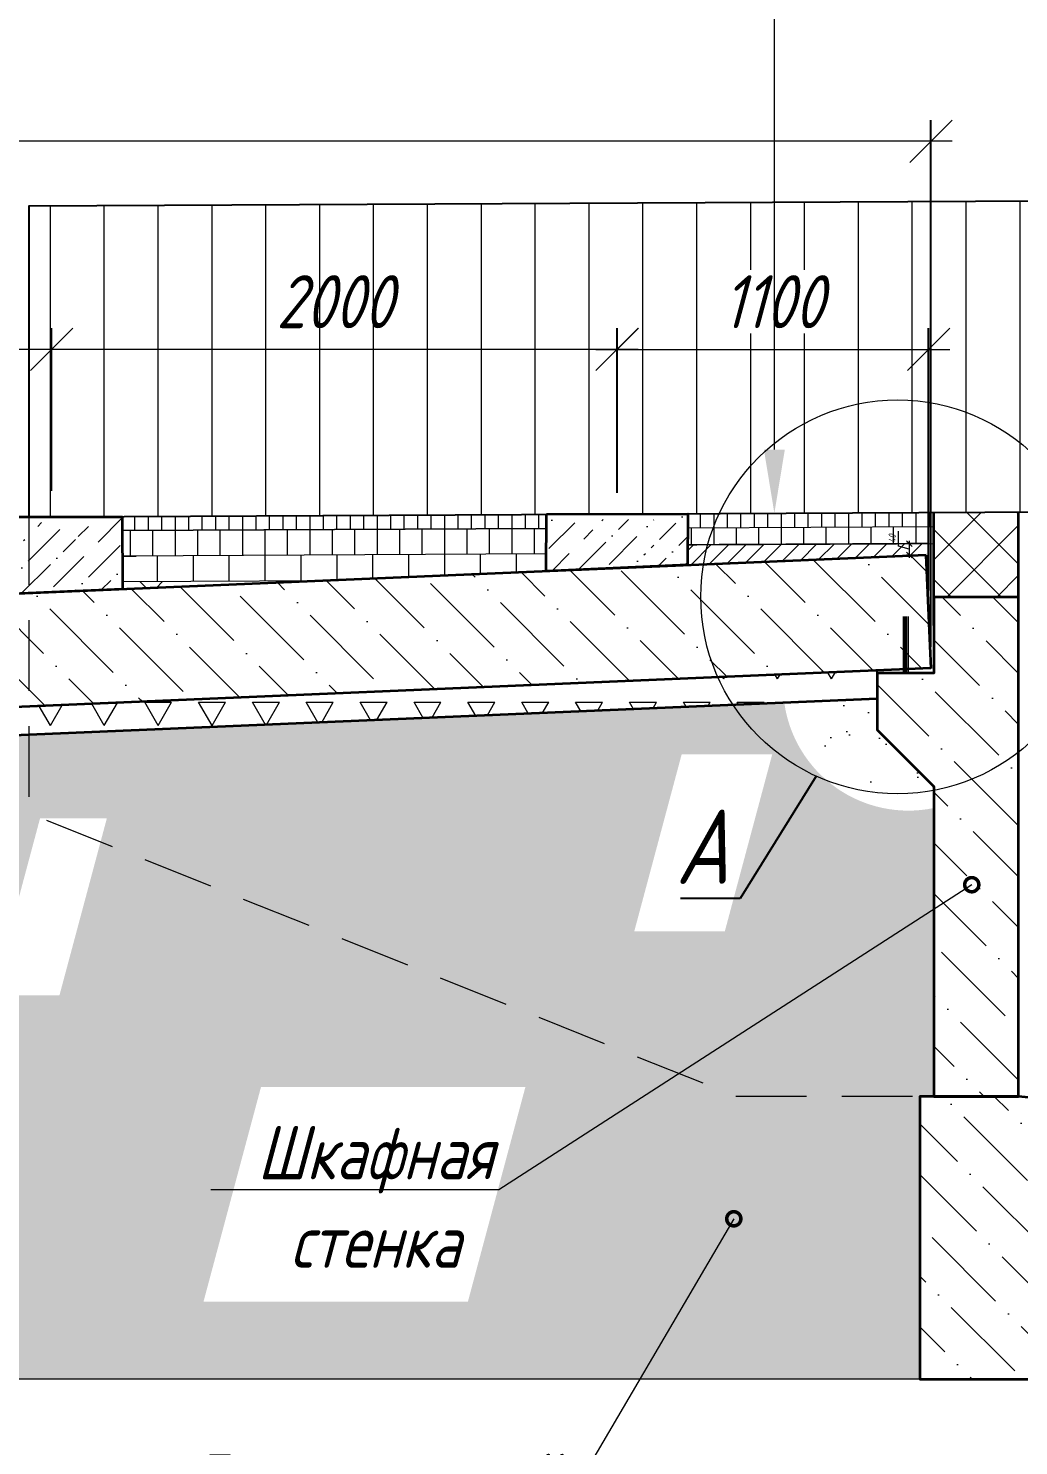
# Model space of a CAD drawing. Header units: millimetres. Extents: x 6546658 to 12951752, y -1354198 to 1102852.
# Drawn here: x 11592357 to 11595860, y 3631 to 8641 of the extents above; entities that cross this region are included whole.
import ezdxf
from ezdxf import colors
from ezdxf.entities.mleader import LeaderData, LeaderLine
from ezdxf.math import Vec2, Vec3

# ---------------------------------------------------------------- set-up
doc = ezdxf.new("R2010")
doc.units = ezdxf.units.MM
for name, pattern in [('DASHED', [0.75, 0.5, -0.25]), ('HIDDEN', [9.524999999999999, 6.35, -3.175]), ('штриховая', [19.049999999999997, 12.7, -6.35])]:
    doc.linetypes.add(name, pattern=pattern)
doc.layers.get('Defpoints').update_dxf_attribs({"color": 254, "lineweight": 0})
for name, color, linetype, lineweight in [('04_Невидимые', 3, 'Continuous', 13), ('1-Бетон', 114, 'Continuous', 35), ('_Штр', 2, 'Continuous', 9), ('ИС_АРМ', 1, 'Continuous', 35), ('ИС_Выноска', 3, 'Continuous', 18), ('ИС_МВН', 3, 'Continuous', 18), ('ИС_Невид', 4, 'штриховая', 18), ('ИС_ОПОР_Штр', 2, 'Continuous', 9), ('ИС_Основная', 7, 'Continuous', 35), ('ИС_Размер', 3, 'Continuous', 18), ('ИС_Тон', 3, 'Continuous', 18), ('ИС_Тонкая', 3, 'Continuous', 18), ('ИС_Штриховка', 2, 'Continuous', 9), ('Штриховка', 2, 'Continuous', 5)]:
    doc.layers.add(name, color=color, linetype=linetype, lineweight=lineweight)
doc.layers.add('Красный профиль', color=1, linetype='Continuous')
doc.styles.add('0', font='isocpeur.ttf', dxfattribs={"width": 0.8, "oblique": 15})
doc.styles.add('ISOCPEUR', font='isocpeur.ttf', dxfattribs={"width": 0.8, "oblique": 15})
doc.dimstyles.new('М10', dxfattribs={"dimscale": 10, "dimtxt": 2.5, "dimasz": 2, "dimexe": 1, "dimexo": 1, "dimgap": 1, "dimtad": 1, "dimdec": 0, "dimtxsty": '0', "dimblk1": 'OBLIQUE', "dimblk2": 'OBLIQUE', "dimsah": 1, "dimcen": 2.5, "dimdle": 1, "dimclrd": 256, "dimclre": 256, "dimclrt": 256, "dimaunit": 1, "dimadec": 0, "dimazin": 0, "dimtfac": 0.75, "dimtdec": 0, "dimtmove": 1, "dimatfit": 2, "dimldrblk": 'OBLIQUE', "dimfxl": 1, "dimtolj": 1, "dimtzin": 0, "dimlwd": -1, "dimlwe": -1, "dimarcsym": 0})
doc.dimstyles.new('М75', dxfattribs={"dimscale": 75, "dimtxt": 2.5, "dimasz": 2, "dimexe": 1, "dimexo": 1, "dimgap": 1, "dimtad": 1, "dimdec": 0, "dimzin": 0, "dimdsep": 46, "dimtxsty": '0', "dimblk": 'OBLIQUE', "dimcen": 0.09, "dimdle": 1, "dimclrd": 256, "dimclre": 256, "dimclrt": 256, "dimadec": 4, "dimazin": 0, "dimtfac": 1, "dimtdec": 0, "dimtofl": 0, "dimtmove": 1, "dimatfit": 2, "dimfxl": 1, "dimtolj": 1, "dimtzin": 0, "dimlwd": -1, "dimarcsym": 0})
pattern_1 = [(135, (7461358.120163176, 231072.5819145026), (-246.9570433294018, 67.35192090801868), [317.5, -63.5, 0, -63.5])]
pattern_2 = [(37.50000000000001, (7429248.580635739, 190621.3236166327), (-8.000156479920228, 244.7066186646712), [0, -193.04, 0, -215.9, 0, -206.375]), (7.499999999999999, (7429248.580635739, 190621.3236166327), (224.7616415690013, 358.4125502841771), [0, -104.14, 0, -173.99, 0, -66.67500000000001]), (327.5, (7429092.37063574, 190621.3236166327), (395.496185120729, 0.718592339272881), [0, -63.5, 0, -228.6, 0, -298.45]), (317.5, (7429092.37063574, 190621.3236166327), (381.7782262361486, 111.4646616286082), [0, -31.75, 0, -149.86, 0, -171.45])]
pattern_3 = [(45, (7461338.120413171, 231072.4819157526), (33.67596045400933, 123.4785216647009), [158.75, -31.75, 0, -31.75])]

# ---------------------------------------------------------------- blocks, each defined once
blk = doc.blocks.new('*U16')
blk.add_lwpolyline([(0, 0), (0, 200)])
at = {"layer": 'Defpoints'}
for points in [[(-9, 0), (-9, 200)], [(-8, 0), (-8, 200)], [(8, 0), (8, 200)], [(9, 0), (9, 200)]]:
    blk.add_lwpolyline(points, dxfattribs=at)
blk = doc.blocks.new('_Oblique')
at = {"color": 0, "linetype": 'ByBlock', "lineweight": -2}
blk.add_line((-0.5, -0.5), (0.5, 0.5), dxfattribs=at)
blk = doc.blocks.new('*D143')
at = {"layer": 'Defpoints', "color": 0, "transparency": 16777216}
for p in [(11587549.75959675, 8241.894306043629), (11587549.75959675, 6439.820457707156), (11595549.72521486, 6379.457909456072)]:
    blk.add_point(p, dxfattribs=at)
at = {"layer": 'ИС_Размер', "lineweight": -2, "transparency": 16777216}
for p, q in [((11587549.75959675, 6514.820457707156), (11587549.75959675, 8316.894306043629)), ((11595549.72521486, 6454.457909456072), (11595549.72521486, 8316.894306043629))]:
    blk.add_line(p, q, dxfattribs=at)
at = {"layer": 'ИС_Размер', "transparency": 16777216}
blk.add_line((11595624.72521486, 8241.894306043629), (11587474.75959675, 8241.894306043629), dxfattribs=at)
at = {"layer": 'ИС_Размер', "transparency": 16777216, "xscale": 150, "yscale": 150, "zscale": 150, "rotation": 180}
blk.add_blockref('_Oblique', (11587549.75959675, 8241.894306043629), dxfattribs=at)
at = {"layer": 'ИС_Размер', "transparency": 16777216, "xscale": 150, "yscale": 150, "zscale": 150}
blk.add_blockref('_Oblique', (11595549.72521486, 8241.894306043629), dxfattribs=at)
at = {"layer": 'ИС_Размер', "transparency": 16777216, "insert": (11591549.74240581, 8410.644306043629), "char_height": 187.5, "attachment_point": 5, "style": '0', "bg_fill": 3, "box_fill_scale": 1.1, "bg_fill_color": 256, "bg_fill_true_color": 13158600, "bg_fill_transparency": 0}
blk.add_mtext('\\A1;8000', dxfattribs=at)
blk = doc.blocks.new('*U28')
at = {"color": 0, "linetype": 'ByBlock', "lineweight": -2}
blk.add_line((290.9452306032783, -6.210335994469924e-15), (147.2226153016246, -3.96291556859244e-15), dxfattribs=at)
blk = doc.blocks.new('_DotSmall')
at = {"color": 0, "linetype": 'ByBlock', "const_width": 0.5}
blk.add_lwpolyline([(-0.0625, 0, 1), (0.0625, 0, 1)], format="xyb", close=True, dxfattribs=at)
blk = doc.blocks.new('_None')
blk = doc.blocks.new('*D144')
at = {"layer": 'Defpoints', "color": 0, "transparency": 16777216}
for p in [(11592439.75893988, 7506.154422850988), (11592439.75893988, 6931.270454422076), (11594439.71132733, 6937.817630087608)]:
    blk.add_point(p, dxfattribs=at)
at = {"layer": 'ИС_Размер', "lineweight": -2, "transparency": 16777216}
for p, q in [((11592439.75893988, 7006.270454422076), (11592439.75893988, 7581.154422850988)), ((11594439.71132733, 7012.817630087608), (11594439.71132733, 7581.154422850988))]:
    blk.add_line(p, q, dxfattribs=at)
at = {"layer": 'ИС_Размер', "transparency": 16777216}
blk.add_line((11594514.71132733, 7506.154422850988), (11592364.75893988, 7506.154422850988), dxfattribs=at)
at = {"layer": 'ИС_Размер', "transparency": 16777216, "xscale": 150, "yscale": 150, "zscale": 150, "rotation": 180}
blk.add_blockref('_Oblique', (11592439.75893988, 7506.154422850988), dxfattribs=at)
at = {"layer": 'ИС_Размер', "transparency": 16777216, "xscale": 150, "yscale": 150, "zscale": 150}
blk.add_blockref('_Oblique', (11594439.71132733, 7506.154422850988), dxfattribs=at)
at = {"layer": 'ИС_Размер', "transparency": 16777216, "insert": (11593439.73513361, 7674.904422850988), "char_height": 187.5, "attachment_point": 5, "style": '0', "bg_fill": 3, "box_fill_scale": 1.1, "bg_fill_color": 256, "bg_fill_true_color": 13158600, "bg_fill_transparency": 0}
blk.add_mtext('\\A1;2000', dxfattribs=at)
blk = doc.blocks.new('*D141')
at = {"layer": 'Defpoints', "color": 0, "transparency": 16777216}
for p in [(11590439.75893988, 7506.154422850988), (11590439.75893988, 6931.270454422076), (11592439.75893988, 6931.270454422076)]:
    blk.add_point(p, dxfattribs=at)
at = {"layer": 'ИС_Размер', "lineweight": -2, "transparency": 16777216}
for p, q in [((11590439.75893988, 7006.270454422076), (11590439.75893988, 7581.154422850988)), ((11592439.75893988, 7006.270454422076), (11592439.75893988, 7581.154422850988))]:
    blk.add_line(p, q, dxfattribs=at)
at = {"layer": 'ИС_Размер', "transparency": 16777216}
blk.add_line((11592514.75893988, 7506.154422850988), (11590364.75893988, 7506.154422850988), dxfattribs=at)
at = {"layer": 'ИС_Размер', "transparency": 16777216, "xscale": 150, "yscale": 150, "zscale": 150, "rotation": 180}
blk.add_blockref('_Oblique', (11590439.75893988, 7506.154422850988), dxfattribs=at)
at = {"layer": 'ИС_Размер', "transparency": 16777216, "xscale": 150, "yscale": 150, "zscale": 150}
blk.add_blockref('_Oblique', (11592439.75893988, 7506.154422850988), dxfattribs=at)
at = {"layer": 'ИС_Размер', "transparency": 16777216, "insert": (11591439.75893988, 7674.904422850988), "char_height": 187.5, "attachment_point": 5, "style": '0', "bg_fill": 3, "box_fill_scale": 1.1, "bg_fill_color": 256, "bg_fill_true_color": 13158600, "bg_fill_transparency": 0}
blk.add_mtext('\\A1;2000', dxfattribs=at)
blk = doc.blocks.new('*D439')
at = {"layer": 'Defpoints', "color": 0, "transparency": 16777216}
for p in [(11595541.25007198, 7506.154422850988), (11594439.75893988, 6924.270454422207), (11595541.25007198, 6578.873036003319)]:
    blk.add_point(p, dxfattribs=at)
at = {"layer": 'ИС_Размер', "lineweight": -2, "transparency": 16777216}
for p, q in [((11594439.75893988, 6999.270454422207), (11594439.75893988, 7581.154422850988)), ((11595541.25007198, 6653.873036003319), (11595541.25007198, 7581.154422850988))]:
    blk.add_line(p, q, dxfattribs=at)
at = {"layer": 'ИС_Размер', "transparency": 16777216}
blk.add_line((11594364.75893988, 7506.154422850988), (11595616.25007198, 7506.154422850988), dxfattribs=at)
at = {"layer": 'ИС_Размер', "transparency": 16777216, "xscale": 150, "yscale": 150, "zscale": 150, "rotation": 180}
blk.add_blockref('_Oblique', (11594439.75893988, 7506.154422850988), dxfattribs=at)
at = {"layer": 'ИС_Размер', "transparency": 16777216, "xscale": 150, "yscale": 150, "zscale": 150}
blk.add_blockref('_Oblique', (11595541.25007198, 7506.154422850988), dxfattribs=at)
at = {"layer": 'ИС_Размер', "transparency": 16777216, "insert": (11594990.50450593, 7674.904422850988), "char_height": 187.5, "attachment_point": 5, "style": '0', "bg_fill": 3, "box_fill_scale": 1.1, "bg_fill_color": 256, "bg_fill_true_color": 13158600, "bg_fill_transparency": 0}
blk.add_mtext('\\A1;1100', dxfattribs=at)
blk = doc.blocks.new('*D566')
at = {"layer": 'Defpoints', "transparency": 16777216}
for p, q in [((11595435.0659914, 6810.687966575254), (11595435.0659914, 6863.386696386032)), ((11595531.55006449, 6819.778785049023), (11595462.5659914, 6819.778785049023)), ((11595472.5659914, 6829.778785049023), (11595472.5659914, 6769.097148101486)), ((11595472.5659914, 6799.437966575254), (11595435.0659914, 6810.687966575254)), ((11595522.74054722, 6779.097148101486), (11595462.5659914, 6779.097148101486))]:
    blk.add_line(p, q, dxfattribs=at)
at = {"layer": 'Defpoints', "color": 0, "transparency": 16777216}
for p in [(11595541.55006449, 6819.778785049023), (11595472.5659914, 6779.097148101486), (11595532.74054722, 6779.097148101486)]:
    blk.add_point(p, dxfattribs=at)
at = {"layer": 'Defpoints', "transparency": 16777216, "xscale": 20, "yscale": 20, "zscale": 20}
for p, rotation in [((11595472.5659914, 6819.778785049023), 90), ((11595472.5659914, 6779.097148101486), 270)]:
    blk.add_blockref('_Oblique', p, dxfattribs=dict(at, rotation=rotation))
at = {"layer": 'Defpoints', "transparency": 16777216, "insert": (11595412.56599139, 6837.037331477356), "char_height": 25, "attachment_point": 5, "rotation": 90, "style": '0'}
blk.add_mtext('\\A1;40', dxfattribs=at)

msp = doc.modelspace()

# ---------------------------------------------------------------- hatches: boundary and pattern name
at = {"layer": 'ИС_ОПОР_Штр', "transparency": 33554687}
h = msp.add_hatch(dxfattribs=at)
h.set_pattern_fill('ANSI36', color=256, scale=20)
h.set_pattern_definition(pattern_3)
h.paths.add_polyline_path([(11594689.75700807, 6924.656818721036), (11594619.71132733, 6924.548565283243), (11594619.71132733, 6904.270216359495), (11594589.71132733, 6904.270216359495), (11594589.71132733, 6804.270216359495), (11594619.71132733, 6804.270216359495), (11594619.71132733, 6784.270216359495), (11594539.71132733, 6784.270216359495), (11594539.71132733, 6804.270216359495), (11594569.71132733, 6804.270216359495), (11594569.71132733, 6904.270216359495), (11594528.15118079, 6904.270216359495, -0.4191581267762012), (11594525.15160678, 6901.219662037183), (11594525.15160678, 6857.246526521107, -0.4173204444769552), (11594528.20648818, 6854.270216359495), (11594534.71106523, 6854.270216359495), (11594534.71106523, 6844.270216359495), (11594484.71106523, 6844.270216359495), (11594484.71106523, 6854.270216359495), (11594493.15160678, 6854.270216359495), (11594493.15160678, 6901.322148024105, -0.4153809615258326), (11594490.08882915, 6904.270216359495), (11594388.7376531, 6904.270216359495, -0.4218073259379531), (11594385.71106532, 6901.219783663575), (11594385.71106532, 6857.246988998348, -0.4134850571551053), (11594388.7266983, 6854.270216359495), (11594394.71106532, 6854.270216359495), (11594394.71106532, 6844.270216359495), (11594344.71106532, 6844.270216359495), (11594344.71106532, 6854.270216359495), (11594353.71106532, 6854.270216359495), (11594353.71106532, 6901.321700350818, -0.4127434892338377), (11594350.67530146, 6904.270216359495), (11594309.71132733, 6904.270216359495), (11594309.71132733, 6804.270216359495), (11594339.71132733, 6804.270216359495), (11594339.71132733, 6784.270216359495), (11594259.71132733, 6784.270216359495), (11594259.71132733, 6804.270216359495), (11594289.71132733, 6804.270216359495), (11594289.71132733, 6904.270216359495), (11594259.71132733, 6904.270216359495), (11594259.71132733, 6923.370216359472), (11594189.75840758, 6923.020451760734), (11594189.18698876, 6722.746112492227), (11594689.18069223, 6743.995844889549)])
h = msp.add_hatch(dxfattribs=at)
h.set_pattern_fill('ANSI36', color=256, scale=20)
h.set_pattern_definition(pattern_3)
h.paths.add_polyline_path([(11592689.80655243, 6914.270692485123), (11592619.75893988, 6914.270692485123), (11592619.75893988, 6894.270454422396), (11592589.75893988, 6894.270454422396), (11592589.75893988, 6794.270454422396), (11592619.75893988, 6794.270454422396), (11592619.75893988, 6774.270454422396), (11592539.75893988, 6774.270454422396), (11592539.75893988, 6794.270454422396), (11592569.75893988, 6794.270454422396), (11592569.75893988, 6894.270454422396), (11592528.19879334, 6894.270454422396, -0.4191581267762012), (11592525.19921932, 6891.219900100084), (11592525.19921932, 6847.246764584008, -0.4173204445225269), (11592528.25410072, 6844.270454422396), (11592534.75867777, 6844.270454422396), (11592534.75867777, 6834.270454422396), (11592484.75867777, 6834.270454422396), (11592484.75867777, 6844.270454422396), (11592493.19921932, 6844.270454422396), (11592493.19921932, 6891.322386087006, -0.4153809615713411), (11592490.1364417, 6894.270454422396), (11592388.78526565, 6894.270454422396, -0.4218073259379534), (11592385.75867787, 6891.220021726476), (11592385.75867787, 6847.247227061249, -0.4134850571551059), (11592388.77431085, 6844.270454422396), (11592394.75867787, 6844.270454422396), (11592394.75867787, 6834.270454422396), (11592340.3525769, 6834.270454422396), (11592340.46955692, 6644.175621639413), (11592690.63378053, 6659.057601142442)])
h.paths.add_polyline_path([(11592340.38949953, 6774.270454422396), (11592259.75893988, 6774.270454422396), (11592259.75893988, 6794.270454422396), (11592289.75893988, 6794.270454422396), (11592289.75893988, 6894.270454422396), (11592259.75893988, 6894.270454422396), (11592259.75893988, 6913.370454422402), (11592189.80497125, 6913.020684579242), (11592189.45678185, 6637.75757869854), (11592340.46955692, 6644.175621639413)])
h = msp.add_hatch(dxfattribs=at)
h.set_pattern_fill('ANSI36', color=256, scale=40, angle=90)
h.set_pattern_definition(pattern_1)
h.paths.add_polyline_path([(11592360.46930693, 6644.275620389406), (11587549.75959675, 6439.820457707156), (11587566.74426439, 6040.181219061746), (11592360.71567357, 6243.92500395147)])
h.paths.add_polyline_path([(11595549.72521486, 6379.457909456072), (11595532.74054722, 6779.097148101482), (11592360.46930693, 6644.275620389406), (11592360.71567357, 6243.92500395147)])
at = {"layer": 'ИС_ОПОР_Штр'}
h = msp.add_hatch(dxfattribs=at)
h.set_pattern_fill('ANSI37,_O', color=256, scale=40)
h.set_pattern_definition([(45, (0, 0), (-89.80256121069154, 89.80256121069154), []), (135, (0, 0), (-89.80256121069154, -89.80256121069152), [])])
h.paths.add_polyline_path([(11590189.1555174, 6551.994784334563), (11590190.0254357, 6673.02178690169), (11588689.48710767, 6665.519095261639), (11588688.96346603, 6488.236622151629)])
h.paths.add_polyline_path([(11592189.45583311, 6637.007547751982), (11592189.51403338, 6683.018104896928), (11590689.37204949, 6675.52195480816), (11590689.15542137, 6573.244780253135)])
h.paths.add_polyline_path([(11592690.63621115, 6658.307713818916), (11592849.63781803, 6665.065282111278), (11592828.49011484, 6686.212985304162), (11592690.54799673, 6685.523274713609)])
at = {"layer": 'ИС_ОПОР_Штр', "transparency": 33554687}
h = msp.add_hatch(dxfattribs=at)
h.set_pattern_fill('ANSI36', color=256, scale=40, angle=90)
h.set_pattern_definition(pattern_1)
h.paths.add_polyline_path([(11597210.30522963, 4728.925195867047), (11595859.709954, 4865.35719840202), (11595559.75977628, 4865.365347597628), (11595510.30522963, 4865.349190179459), (11595510.30522963, 3865.349188788761), (11597210.30522963, 3865.349188788761)])
at = {"layer": 'ИС_Штриховка', "ltscale": 75}
h = msp.add_hatch(dxfattribs=at)
h.set_pattern_fill('AR-SAND', color=256, scale=5, style=0)
h.set_pattern_definition(pattern_2)
edge = h.paths.add_edge_path()
edge.add_line((11592360.94863705, 5865.354787481421), (11592360.77726523, 6143.837349841979))
edge.add_line((11592360.77726523, 6143.837349841979), (11588635.3686657, 5985.507484362371))
edge.add_arc((11587794.00180875, 5563.201426773121), 941.403523601592, 2.0401103029143997e-10, 26.653381789718708, ccw=False)
edge.add_arc((11587794.00180875, 5563.20142677896), 941.4035236015916, 342.01468330648424, 359.99999999984857, ccw=False)
edge.add_line((11588689.40428696, 5272.521196496436), (11588831.74426439, 5130.181219061746))
edge.add_line((11588831.74426439, 5130.181219061746), (11588629.90496939, 5130.181219061746))
edge.add_arc((11587794.00180875, 5563.201426786414), 941.4035236061826, 331.33196485432916, 332.6146344177829, ccw=False)
edge.add_line((11588620.00238354, 5111.578082942429), (11588672.19947391, 5066.710543793768))
edge.add_line((11588672.19947391, 5066.710543793768), (11588593.83766527, 5066.710543793797))
edge.add_arc((11587794.00180875, 5563.20142677634), 941.4035236004652, 207.3853655816727, 328.1704311570041, ccw=False)
edge.add_line((11586958.09864812, 5130.181219061746), (11586931.74426439, 5130.181219061746))
edge.add_line((11586931.74426439, 5130.181219061746), (11586949.25686393, 5147.693818603115))
edge.add_arc((11587794.00180875, 5563.201426772611), 941.4035235997288, 179.999999999765, 206.1913479581602, ccw=False)
edge.add_arc((11587794.00180875, 5563.201426776413), 941.4035236015916, 106.56219351362421, 179.9999999999964, ccw=False)
edge.add_line((11587525.64912515, 6465.546943444027), (11587344.54057965, 6658.79436262169))
edge.add_line((11587344.54057965, 6658.79436262169), (11584498.36686782, 6644.563494062775))
edge.add_line((11584498.36686782, 6644.563494062775), (11584493.32495183, 5446.480523095142))
edge.add_line((11584493.32495183, 5446.480523095142), (11584646.23822901, 5407.678087612087))
edge.add_line((11584646.23822901, 5407.678087612087), (11584339.87133, 5332.234595238169))
edge.add_line((11584339.87133, 5332.234595238169), (11584492.78460718, 5293.432159755113))
edge.add_line((11584492.78460718, 5293.432159755113), (11584487.74269119, 3865.349188788761))
edge.add_line((11584487.74269119, 3865.349188788761), (11590772.49930182, 3865.349188788761))
edge.add_line((11590772.49930182, 3865.349188788761), (11590810.76163111, 4018.39850598227))
edge.add_line((11590810.76163111, 4018.39850598227), (11590887.28628971, 3712.299871595253))
edge.add_line((11590887.28628971, 3712.299871595253), (11590925.54861901, 3865.349188788761))
edge.add_line((11590925.54861901, 3865.349188788761), (11595510.30522963, 3865.349188788761))
edge.add_line((11595510.30522963, 3865.349188788761), (11595510.30522963, 4865.363896968654))
edge.add_line((11595510.30522963, 4865.363896968654), (11594859.75962364, 4865.370358772223))
edge.add_line((11594859.75962364, 4865.370358772223), (11592360.94863705, 5865.354787481421))
edge = h.paths.add_edge_path()
edge.add_arc((11595469.82010912, 6318.976585798865), 443.3475457713558, 187.9950393351786, 281.70452029380306, ccw=False)
edge.add_line((11595030.78185068, 6257.312544723212), (11592360.77726523, 6143.837349841979))
edge.add_line((11592360.77726523, 6143.837349841979), (11592360.94863705, 5865.354787481421))
edge.add_line((11592360.94863705, 5865.354787481421), (11594658.28876902, 4945.995791642399))
edge.add_line((11594658.28876902, 4945.995791642399), (11595559.75966785, 5527.364275388998))
edge.add_line((11595559.75966785, 5527.364275388998), (11595559.75960929, 5884.847650283129))
h.paths.add_polyline_path([(11595559.75966785, 5527.364275388998), (11594658.28876902, 4945.995791642399), (11594859.75962364, 4865.370358772223), (11595559.75977629, 4865.36340574166)])
h.paths.add_polyline_path([(11592976.91743468, 4139.593951176994), (11593911.93762835, 4139.593952121617), (11594115.39293551, 4898.899498541778), (11593180.37274183, 4898.899497597184)], flags=16)
h.paths.add_polyline_path([(11586039.92732258, 6021.170283572657), (11586039.92732258, 6444.920283572657), (11585593.12177636, 6564.641468854647), (11585593.12177636, 6140.891468854647)], flags=16)
h.paths.add_polyline_path([(11586039.92732258, 5628.566760850747), (11586039.92732258, 6037.316760850747), (11585593.12177636, 6157.037946132736), (11585593.12177636, 5748.287946132736)], flags=16)
h.paths.add_polyline_path([(11586039.92732258, 5171.066760850747), (11586039.92732258, 5594.816760850747), (11585593.12177636, 5714.537946132736), (11585593.12177636, 5290.787946132736)], flags=16)
h.paths.add_polyline_path([(11586039.92732258, 6366.615709345522), (11586040.61777738, 6652.274748610453), (11585594.42199199, 6650.043769683524), (11585593.12177636, 6486.336894627511)], flags=16)
h.paths.add_polyline_path([(11585758.67732259, 6100.452886888987), (11585758.67732259, 6374.202886888987), (11585311.87177638, 6493.924072170976), (11585311.87177638, 6220.174072170976)], flags=16)
h.paths.add_polyline_path([(11589602.74464334, 5027.386480684359), (11589901.99464334, 5027.386480684359), (11590069.60430274, 5652.914245384771), (11589770.35430274, 5652.914245384771)], flags=16)
h.paths.add_polyline_path([(11590709.012861, 5377.332513042693), (11591008.262861, 5377.332513042693), (11591175.8725204, 6002.860277743104), (11590876.6225204, 6002.860277743104)], flags=16)
h.paths.add_polyline_path([(11589023.32212065, 5509.635361104705), (11589301.57212065, 5509.635361104705), (11589469.18178004, 6135.163125805117), (11589190.93178004, 6135.163125805117)], flags=16)
h.paths.add_polyline_path([(11589202.92451411, 4411.031892811061), (11589439.17451411, 4411.031892811061), (11589606.7841735, 5036.559657511472), (11589370.5341735, 5036.559657511472)], flags=16)
h.paths.add_polyline_path([(11592231.34343649, 5223.008456904088), (11592467.59343649, 5223.008456904088), (11592635.20309589, 5848.5362216045), (11592398.95309589, 5848.5362216045)], flags=16)
h.paths.add_polyline_path([(11594500.2615555, 5448.641932827504), (11594820.5115555, 5448.641932827504), (11594988.12121489, 6074.169697527916), (11594667.87121489, 6074.169697527916)], flags=16)
at = {"layer": 'ИС_Штриховка'}
h = msp.add_hatch(dxfattribs=at)
h.set_pattern_fill('TRIANG', color=256, scale=20)
h.set_pattern_definition([(59.99999999999999, (7429248.580635739, 190621.3236166327), (-95.24999981559236, 164.9778393144678), [95.25, -95.25]), (120, (7429248.580635739, 190621.3236166327), (-190.4999998155924, 1.064678301077038e-07), [95.24999999999994, -95.24999999999994]), (0, (7429200.955635739, 190703.8125362367), (95.25, 164.977839208), [95.25, -95.25])])
h.paths.add_polyline_path([(11588578.76315788, 6083.192022035128), (11588196.74426439, 6066.956219061682), (11588196.74426439, 6030.181219061746), (11588193.57175923, 5966.73111583717), (11588635.3686657, 5985.50748436237, 0.03000887912002079)])
h.paths.add_polyline_path([(11590047.30082853, 6145.604873037224), (11588578.76315788, 6083.192022035128, -0.03000887912002083), (11588635.3686657, 5985.50748436237), (11590158.25589663, 6050.230191676612)])
h.paths.add_polyline_path([(11592360.77726523, 6143.837349841979), (11592360.71567357, 6243.92500395147), (11590047.30082853, 6145.604873037224), (11590158.25589663, 6050.230191676612)])
h.paths.add_polyline_path([(11595030.78185068, 6257.312544723212, -0.0348990981294848), (11595026.47256335, 6318.976585799068, -0.02163506477229221), (11595028.13117314, 6357.290162683053), (11592360.71567357, 6243.92500395147), (11592360.77726523, 6143.837349841979)])
h.paths.add_polyline_path([(11595359.75959675, 6361.38437068625), (11595359.75959675, 6371.38437068625), (11595028.13117314, 6357.290162683053, 0.02163506477229221), (11595026.47256335, 6318.976585799068, 0.0348990981294848), (11595030.78185068, 6257.312544723212), (11595359.75959675, 6271.294098931186)])
at = {"layer": 'ИС_Штриховка', "ltscale": 75}
h = msp.add_hatch(dxfattribs=at)
h.set_pattern_fill('AR-SAND', color=256, scale=5, style=0)
h.set_pattern_definition(pattern_2)
h.paths.add_polyline_path([(11595359.75959675, 6161.38437068625), (11595359.75959675, 6271.294098931186), (11595030.78185068, 6257.312544723212, 0.4333059159126523), (11595559.75960929, 5884.847650283129), (11595559.75959675, 5961.38437068625)])
at = {"layer": 'Штриховка', "ltscale": 100, "transparency": 33554687}
h = msp.add_hatch(dxfattribs=at)
h.set_pattern_fill('ANSI31', color=256, scale=25, angle=45)
h.set_pattern_definition([(90, (0, 0), (-79.375, 0), [])])
h.paths.add_polyline_path([(11590189.7545608, 6853.019807531081), (11588689.66343005, 6845.519351877438), (11588689.48710767, 6755.51909526164), (11590189.57545918, 6763.019537019097)])
h.paths.add_polyline_path([(11592189.74172341, 6863.019743343916), (11590689.75329385, 6855.519801196286), (11590689.5626687, 6765.519473066606), (11592189.6278795, 6773.019799120493)])
h.paths.add_polyline_path([(11594189.61574474, 6873.019113450427), (11592689.9645664, 6865.52085755885), (11592690.25627873, 6775.522941116586), (11592738.93675664, 6775.766343506128), (11592849.08156223, 6776.316442537985), (11594188.87975163, 6783.015433484854)])
edge = h.paths.add_edge_path()
edge.add_line((11594779.84090803, 6875.970239266841), (11594689.60025655, 6875.519036009408))
edge.add_line((11594689.60025655, 6875.519036009408), (11594689.60025655, 6815.519036009411))
edge.add_line((11594689.60025655, 6815.519036009411), (11594760.22630285, 6815.872166240914))
edge.add_arc((11595489.76794659, 6611.01675024741), 757.7577128733548, 159.5338080958355, 164.3152491775477, ccw=False)
edge = h.paths.add_edge_path()
edge.add_line((11594760.34769149, 6815.872773184102), (11595560.30522963, 6819.872560874747))
edge.add_line((11595560.30522963, 6819.872560874747), (11595560.30522963, 6879.872560874759))
edge.add_line((11595560.30522963, 6879.872560874759), (11594779.84090803, 6875.970239266841))
edge.add_arc((11595431.52051299, 6631.381272743964), 696.0675757831482, 159.4278377775714, 164.6301795120215)

# ---------------------------------------------------------------- linework, layer by layer
at = {"layer": '04_Невидимые', "color": 4, "linetype": 'DASHED', "ltscale": 500, "flags": 128}
msp.add_lwpolyline([(11595859.75959675, 4865.36042587386), (11594859.75962364, 4865.370358772223), (11592360.94863705, 5865.354787481421), (11592360.30340274, 6913.873176736666)], dxfattribs=at)
at = {"layer": '1-Бетон'}
for points in [[(11595532.74054722, 6779.097148101482), (11587549.75959675, 6439.820457707156)], [(11595549.75959675, 6378.648923905155), (11595532.74054722, 6779.097148101482)], [(11595549.72521486, 6379.457909456072), (11587566.74426439, 6040.181219061746)]]:
    msp.add_lwpolyline(points, dxfattribs=at)
for points in [[(11595859.75886881, 4865.357197073081), (11595859.2483528, 6630.619284318435), (11595559.8014855, 6630.619284318435), (11595560.30522963, 6361.38437068625), (11595359.75959675, 6361.38437068625), (11595359.75959675, 6161.38437068625), (11595559.75959675, 5961.38437068625), (11595559.75977628, 4865.365347597628)], [(11597210.30522963, 4728.933438061005), (11595859.75962364, 4865.370358772223), (11595510.30522963, 4865.349190179459), (11595510.30522963, 3865.349188788761), (11597210.30522963, 3865.349188788761)]]:
    msp.add_lwpolyline(points, close=True, dxfattribs=at)
at = {"layer": 'ИС_Основная'}
for points in [[(11595859.75868989, 4865.370453172098), (11595859.75868989, 6931.370453172098)], [(11595359.75959675, 6271.294098931186), (11588193.57175923, 5966.73111583717)]]:
    msp.add_lwpolyline(points, dxfattribs=at)
at = {"layer": 'ИС_Тон', "linetype": 'Continuous', "flags": 128}
for points in [[(11592689.9645664, 6865.520857558866), (11594189.61574474, 6873.019113450426)], [(11594689.60025655, 6875.519036009411), (11595560.30522963, 6879.872560874759)]]:
    msp.add_lwpolyline(points, dxfattribs=at)
at = {"layer": 'Красный профиль', "color": 7, "linetype": 'Continuous', "flags": 128}
msp.add_lwpolyline([(11584498.36686782, 6874.563494062775), (11597380.24168232, 6938.972868134148)], dxfattribs=at)

# ---------------------------------------------------------------- block references
at = {"layer": 'ИС_АРМ', "xscale": -1}
msp.add_blockref('*U16', (11595461.18172337, 6361.38437068625), dxfattribs=at)
at = {"layer": 'ИС_Тонкая', "xscale": 43.72837634100393, "yscale": 43.72837634100393, "zscale": 43.72837634100393}
msp.add_blockref('*U28', (11584487.74269119, 3865.349188788761), dxfattribs=at)

# ---------------------------------------------------------------- leaders
at = {"layer": 'ИС_МВН', "linetype": 'Continuous'}
ml = msp.add_multileader_mtext('Standard', dxfattribs=at)
ml.set_content('А', color=256, style='0')
ml.set_leader_properties(color=256)
ml.set_arrow_properties(name='NONE')
ml.build(insert=Vec2(0, 0))
ml.multileader.update_dxf_attribs({"text_left_attachment_type": 6, "text_right_attachment_type": 6, "dogleg_length": 0.36, "arrow_head_size": 13.5, "scale": 75})
ctx = ml.context
ctx.base_point, ctx.scale, ctx.char_height, ctx.arrow_head_size, ctx.landing_gap_size, ctx.plane_origin = Vec3(11594615.31872054, 5564.53081517771), 75, 262.5, 13.5, 7.5, Vec3(11592415.68279638, 4938.055365961711)
ctx.left_attachment, ctx.right_attachment, ctx.text_align_type = 6, 6, 1
notes = []
notes.append((ctx, [(1, (1, 1, 0), (11594874.65538355, 5564.53081517771), (-1, 0), 27, [(1, [(11595143.17435978, 5997.846296484641)], 0, [])])]))
ctx.mtext.insert, ctx.mtext.alignment, ctx.mtext.flow_direction = Vec3(11594740.67455204, 5879.53081517771), 2, 5
at = {"layer": 'ИС_МВН'}
ml = msp.add_multileader_mtext('Standard', dxfattribs=at)
ml.set_content('\\A1;Шкафная \\Pстенка', color=256, style='ISOCPEUR')
ml.set_leader_properties(color=256, linetype='ByLayer', lineweight=-1)
ml.set_arrow_properties(name='DOTSMALL')
ml.build(insert=Vec2(0, 0))
ml.multileader.update_dxf_attribs({"text_left_attachment_type": 6, "text_right_attachment_type": 6, "dogleg_length": 0.36, "arrow_head_size": 100, "scale": 50})
ctx = ml.context
ctx.base_point, ctx.scale, ctx.char_height, ctx.arrow_head_size, ctx.landing_gap_size, ctx.plane_origin, ctx.plane_x_axis, ctx.plane_y_axis = Vec3(11593150.25488909, 4534.871724459442), 50, 187.5, 100, 4.5, Vec3(11593480.19838196, 3048.172455261429), Vec3(1, 1.010256798850341e-09), Vec3(-1.010256798850341e-09, 1)
ctx.left_attachment, ctx.right_attachment, ctx.text_align_type = 6, 6, 1
notes.append((ctx, [(0, (1, 1, 0), (11594020.79913562, 4534.871725338915), (-1, -1.010256798850341e-09), 1.303772944210787, [(0, [(11595693.83892981, 5613.833464058054)], 0, [])])]))
ctx.mtext.insert, ctx.mtext.text_direction, ctx.mtext.rotation, ctx.mtext.alignment, ctx.mtext.flow_direction = Vec3(11593584.87512565, 4759.871724898516), Vec3(1, 1.010256798850341e-09), 1.010256798850341e-09, 2, 5
ml = msp.add_multileader_mtext('Standard', dxfattribs=at)
ml.set_content('Дренирующий\\P грунт', color=256, style='ISOCPEUR')
ml.set_leader_properties(color=256, linetype='ByLayer', lineweight=-1)
ml.set_arrow_properties(name='DOTSMALL')
ml.build(insert=Vec2(0, 0))
ml.multileader.update_dxf_attribs({"text_left_attachment_type": 6, "text_right_attachment_type": 6, "dogleg_length": 0.02607545888421573, "arrow_head_size": 100, "scale": 50})
ctx = ml.context
ctx.base_point, ctx.scale, ctx.char_height, ctx.arrow_head_size, ctx.landing_gap_size, ctx.plane_origin = Vec3(11592930.89698388, 3357.136308508834), 50, 187.5, 100, 4.5, Vec3(11591910.28205658, 2642.354648279168)
ctx.left_attachment, ctx.right_attachment, ctx.text_align_type = 6, 6, 1
notes.append((ctx, [(1, (1, 1, 0), (11594221.47730144, 3357.136308508834), (-1, 0), 1.303772944210787, [(1, [(11594852.28743289, 4432.804446554885)], 0, [])])]))
ctx.mtext.insert, ctx.mtext.alignment, ctx.mtext.flow_direction = Vec3(11593575.53525619, 3600.886308508834), 2, 5
for ctx, leaders in notes:
    for number, flags, end, landing, length, lines in leaders:
        leader = LeaderData()
        leader.index, (leader.has_last_leader_line, leader.has_dogleg_vector, leader.attachment_direction) = number, flags
        leader.last_leader_point, leader.dogleg_vector, leader.dogleg_length = Vec3(end), Vec3(landing), length
        for number, points, colour, breaks in lines:
            line = LeaderLine()
            line.index, line.vertices, line.color, line.breaks = number, Vec3.list(points), colors.encode_raw_color(colour), breaks
            leader.lines.append(line)
        ctx.leaders.append(leader)

# ---------------------------------------------------------------- next in the draw order: dimensions: what is measured, and where the dimension line sits
at = {"layer": 'ИС_Размер'}
dim = msp.add_linear_dim(base=(11587549.75959675, 8241.894306043629), p1=(11595549.72521486, 6379.457909456072), p2=(11587549.75959675, 6439.820457707156), dimstyle='М75', override={"dimtfill": 1}, dxfattribs=at)
dim.commit()
dim.dimension.update_dxf_attribs({"geometry": '*D143', "text_midpoint": (11591549.74240581, 8410.644306043629)})

# ---------------------------------------------------------------- next in the draw order: hatches: boundary and pattern name
at = {"layer": 'ИС_ОПОР_Штр'}
h = msp.add_hatch(dxfattribs=at)
h.set_pattern_fill('ANSI37,_O', color=256, scale=1000)
h.set_pattern_definition([(45, (10933319.80580587, -125325.0195964676), (-88.38834764831843, 88.38834764831844), []), (135, (10933319.80580587, -125325.0195964676), (-88.38834764831844, -88.38834764831843), [])])
h.paths.add_polyline_path([(11595859.75868989, 6931.370453172098), (11595560.30522963, 6929.873185870845), (11595559.78863406, 6630.61408070732), (11595859.26120424, 6630.624487929551)])
at = {"layer": 'ИС_ОПОР_Штр', "transparency": 33554687}
h = msp.add_hatch(dxfattribs=at)
h.set_pattern_fill('ANSI36', color=256, scale=40, angle=90)
h.set_pattern_definition([(135, (7462244.453376078, 234820.6721011231), (-246.9570433294018, 67.35192090801868), [317.5, -63.5, 0, -63.5])])
h.paths.add_polyline_path([(11595859.2483528, 6630.619284318435), (11595559.8014855, 6630.619284318435), (11595560.30595757, 6364.736314782171), (11595359.76032468, 6364.736314782171), (11595359.76032468, 6164.736314782171), (11595559.76032468, 5964.736314782171), (11595559.76050422, 4868.717291693549), (11595859.75959675, 4868.709141169002)])
at = {"layer": 'Штриховка', "ltscale": 100, "transparency": 33554687}
h = msp.add_hatch(dxfattribs=at)
h.set_pattern_fill('ANSI31', color=256, scale=40, angle=45)
h.set_pattern_definition([(90, (0, 0), (-127, 0), [])])
h.paths.add_polyline_path([(11590189.57545918, 6763.019537019097), (11588689.48710767, 6755.51909526164), (11588689.31078406, 6665.518213643624), (11590189.39635632, 6673.018641504795)])
h.paths.add_polyline_path([(11592189.6278795, 6773.019799120493), (11590689.5626687, 6765.519473066606), (11590689.37203983, 6675.51739492932), (11592189.51403338, 6683.018104896928)])
h.paths.add_polyline_path([(11594189.35895484, 6783.017829500921), (11592690.25627873, 6775.522941116586), (11592690.54799673, 6685.523274713609), (11593416.40959685, 6689.153082711036), (11594189.18698876, 6722.746112492227)])
h.paths.add_polyline_path([(11587114.1484763, 6747.642402104962), (11584497.87258232, 6734.561022635297), (11584497.55482736, 6644.55943386049), (11587114.1484763, 6657.642402104962)])
h.paths.add_polyline_path([(11588189.75688977, 6753.018694183113), (11587253.43029209, 6748.337061194802), (11587114.1484763, 6747.640740586327), (11587115.49187795, 6657.649119113195), (11588189.75688977, 6663.020444172181)])
h.paths.add_polyline_path([(11587963.55626591, 6722.311705311527), (11587959.43173422, 6733.227492449005), (11587956.99547018, 6720.612013347913)], flags=16)
h.paths.add_polyline_path([(11587659.07250326, 6717.555708679836), (11587669.07314435, 6729.422143760836), (11587661.26021677, 6726.956563591724)], flags=16)

# ---------------------------------------------------------------- next in the draw order: linework, layer by layer
msp.add_lwpolyline([(11595359.75959675, 6361.38437068625), (11595359.75959675, 6371.38437068625)])
at = {"layer": 'ИС_МВН', "linetype": 'Continuous'}
msp.add_circle((11595431.52051311, 6631.381272706142), 696.0675759121524, dxfattribs=at)
at = {"layer": 'ИС_Основная'}
for points in [[(11594189.7608717, 6923.884090123378), (11594689.75700807, 6924.656818721036), (11594689.18069223, 6743.995844889549), (11594189.18698876, 6722.746112492227)], [(11592189.80655243, 6914.270692485123), (11592689.80655243, 6914.270692485123), (11592690.63378053, 6659.057601142442), (11592189.45678185, 6637.75757869854)]]:
    msp.add_lwpolyline(points, close=True, dxfattribs=at)
msp.add_lwpolyline([(11595560.30522963, 6529.870457706445), (11595560.30522963, 6929.873185870845)], dxfattribs=at)
at = {"layer": 'ИС_Тон', "linetype": 'Continuous', "flags": 128}
for points in [[(11594189.61574474, 6873.019113450426), (11592689.9645664, 6865.520857558847)], [(11594189.61574474, 6783.019113450426), (11592689.9645664, 6775.520857558847)], [(11592690.25627873, 6775.522941116584), (11592738.93675664, 6775.766343506128)], [(11592690.54799673, 6685.523274713605), (11593416.3962636, 6689.15251604792)]]:
    msp.add_lwpolyline(points, dxfattribs=at)

# ---------------------------------------------------------------- next in the draw order: dimensions: what is measured, and where the dimension line sits
at = {"layer": 'ИС_Размер'}
dim = msp.add_linear_dim(base=(11592439.75893988, 7506.154422850988), p1=(11594439.71132733, 6937.817630087608), p2=(11592439.75893988, 6931.270454422076), dimstyle='М75', override={"dimtfill": 1}, dxfattribs=at)
dim.commit()
dim.dimension.update_dxf_attribs({"geometry": '*D144', "text_midpoint": (11593439.73513361, 7674.904422850988)})

# ---------------------------------------------------------------- next in the draw order: dimensions: what is measured, and where the dimension line sits
dim = msp.add_linear_dim(base=(11590439.75893988, 7506.154422850988), p1=(11592439.75893988, 6931.270454422076), p2=(11590439.75893988, 6931.270454422076), dimstyle='М75', override={"dimtfill": 1}, dxfattribs=at)
dim.commit()
dim.dimension.update_dxf_attribs({"geometry": '*D141', "text_midpoint": (11591439.75893988, 7674.904422850988)})

# ---------------------------------------------------------------- next in the draw order: hatches: boundary and pattern name
at = {"layer": 'ИС_ОПОР_Штр', "true_color": 0x939598, "transparency": 33554687}
h = msp.add_hatch(dxfattribs=at)
h.set_pattern_fill('ANSI31', color=252, scale=60, angle=45)
h.set_pattern_definition([(90, (7429248.580635739, 181275.3162814479), (-190.5, 0), [])])
h.paths.add_polyline_path([(11597380.24168232, 8038.972868134148), (11592360.30340274, 8013.873176736666), (11592360.30340274, 6913.873176736666), (11597380.24168232, 6938.972868134148)])
at = {"layer": 'Штриховка', "ltscale": 100, "transparency": 33554687}
h = msp.add_hatch(dxfattribs=at)
h.set_pattern_fill('ANSI31', color=256, scale=15, angle=45)
h.set_pattern_definition([(90, (0, 0), (-47.62500000000001, 0), [])])
h.paths.add_polyline_path([(11594439.75893989, 6924.270454422212), (11594689.75700806, 6924.656818721037), (11594689.60025655, 6875.519036009403), (11595560.30522963, 6879.872560874755), (11595560.30522963, 6929.873185870845)])
h.paths.add_polyline_path([(11592689.80655243, 6914.270692485122), (11592689.9645664, 6865.520857558863), (11594189.61574474, 6873.019113450429), (11594189.75840758, 6923.020451760706), (11592439.80655243, 6914.270692485124)])
h.paths.add_polyline_path([(11590689.85655118, 6904.270942479052), (11590689.75329385, 6855.519801196301), (11592189.74172341, 6863.019743343933), (11592189.80497125, 6913.020684579218), (11590439.85655119, 6904.270942479052)])
h.paths.add_polyline_path([(11588189.67488428, 6843.01940914865), (11588189.75688976, 6893.020444172161), (11584498.36686782, 6874.563494062771), (11584498.19033508, 6824.561986402972)])
h.paths.add_polyline_path([(11588689.75893989, 6894.270454422745), (11588689.66343005, 6845.519351877447), (11590189.7545608, 6853.019807531099), (11590189.85406364, 6903.020930041329), (11588439.75893989, 6894.270454422746)])

# ---------------------------------------------------------------- next in the draw order: linework, layer by layer
at = {"layer": 'Красный профиль', "color": 252, "linetype": 'Continuous', "true_color": 0x939598, "flags": 128}
msp.add_lwpolyline([(11592360.30340274, 6913.873176736666), (11592360.30340274, 8013.873176736666), (11597380.24168232, 8038.972868134148), (11597380.24168232, 6938.972868134148)], dxfattribs=at)

# ---------------------------------------------------------------- next in the draw order: dimensions: what is measured, and where the dimension line sits
at = {"layer": 'ИС_Размер'}
dim = msp.add_linear_dim(base=(11595541.25007198, 7506.154422850988), p1=(11594439.75893988, 6924.270454422207), p2=(11595541.25007198, 6578.873036003319), dimstyle='М75', override={"dimrnd": 10, "dimtfill": 1}, dxfattribs=at)
dim.commit()
dim.dimension.update_dxf_attribs({"geometry": '*D439', "text_midpoint": (11594990.50450593, 7674.904422850988)})

# ---------------------------------------------------------------- next in the draw order: hatches: boundary and pattern name
at = {"layer": '_Штр'}
h = msp.add_hatch(dxfattribs=at)
h.set_pattern_fill('ANSI31', color=256, scale=350, style=0)
h.set_pattern_definition([(45, (10594219.34853189, -115899.2600376362), (-30.93592167691146, 30.93592167691146), [])])
edge = h.paths.add_edge_path()
edge.add_line((11594689.18069223, 6743.995844889559), (11594524.76307497, 6737.00809615598))
edge.add_line((11594524.76307497, 6737.00809615598), (11594524.76307497, 6736.258105530773))
edge.add_line((11594524.76307497, 6736.258105530773), (11595532.74054722, 6779.097148101486))
edge.add_line((11595532.74054722, 6779.097148101486), (11595531.29691135, 6800.02756223749))
edge.add_arc((11595489.26301178, 6783.429430015023), 45.19233016625522, 21.54781975079265, 53.2765111003076)
edge.add_line((11595516.28593696, 6819.652464411611), (11595185.99169962, 6818.000993224749))
edge.add_line((11595185.99169962, 6818.000993224749), (11594689.60025655, 6815.519036009411))
edge.add_line((11594689.60025655, 6815.519036009411), (11594689.40878079, 6815.496052540131))
edge.add_line((11594689.40878079, 6815.496052540131), (11594689.18069223, 6743.995844889559))

# ---------------------------------------------------------------- next in the draw order: linework, layer by layer
at = {"layer": 'ИС_Невид', "color": 2, "linetype": 'HIDDEN', "ltscale": 10, "const_width": 5.499999999999999}
msp.add_lwpolyline([(11594689.60025655, 6815.519036009411), (11595541.25007198, 6819.777285086519)], dxfattribs=at)
at = {"layer": 'ИС_Тон', "linetype": 'Continuous', "flags": 128}
msp.add_lwpolyline([(11594689.60025655, 6815.519036009411), (11595560.30522963, 6819.872560874759)], dxfattribs=at)

# ---------------------------------------------------------------- next in the draw order: dimensions: what is measured, and where the dimension line sits
at = {"layer": 'Defpoints', "color": 6}
dim = msp.add_linear_dim(base=(11595472.5659914, 6779.097148101486), p1=(11595541.55006448, 6819.778785049019), p2=(11595532.74054722, 6779.097148101482), angle=90, dimstyle='М10', override={"dimrnd": 10}, dxfattribs=at)
dim.commit()
dim.dimension.update_dxf_attribs({"geometry": '*D566', "text_midpoint": (11595412.56599139, 6820.687966571967)})

# ---------------------------------------------------------------- next in the draw order: leaders
at = {"layer": 'ИС_Выноска', "ltscale": 0.5}
ml = msp.add_multileader_mtext('Standard', dxfattribs=at)
ml.set_content('\\A1;Асфальтобетон А16Вт по ГОСТ 58406.2-2020 на ПБВ60 \\Pпо ГОСТ 52056-2003                                -50мм\\PАсфальтобетон А32Нт по ГОСТ 58406.2-2020            на БНД 50/70 по ГОСТ 33133-2020               -90мм\\PАсфальтобетон А32От по ГОСТ 58406.2-2020             на БНД 50/70 по ГОСТ 33133-2020               -90мм\\PЩебеночно-песчаная смесь, обработанная неорганич. вяжущими, марка по прочности М70А по ГОСТ Р 70455-2022                                     h{\\H0.7x;\\S^ ср;\\H1.42857x;=110мм} \\PПереходная плита                              - 400 мм', color=256, style='0')
ml.set_leader_properties(color=256, linetype='ByLayer', lineweight=-1)
ml.build(insert=Vec2(0, 0))
ml.multileader.update_dxf_attribs({"text_left_attachment_type": 6, "text_right_attachment_type": 6, "dogleg_length": 0.36, "arrow_head_size": 225, "scale": 75})
ctx = ml.context
ctx.base_point, ctx.scale, ctx.char_height, ctx.arrow_head_size, ctx.landing_gap_size, ctx.plane_origin, ctx.plane_x_axis, ctx.plane_y_axis = Vec3(11582283.85513583, 12313.44556489218), 75, 225, 225, 8.999999999991, Vec3(11589235.64028515, 24593.4794900928), Vec3(0.9999999999999998, -2.466665094402742e-08), Vec3(2.466665094402742e-08, 0.9999999999999998)
ctx.left_attachment, ctx.right_attachment = 6, 6
notes = []
notes.append((ctx, [(0, (1, 1, 0), (11588981.58654562, 12313.44539968157), (-0.9999999999999998, 2.466665104273858e-08), 35.99999999996399, [(0, [(11588981.52327507, 6896.979293095259)], 0, [])])]))
ctx.mtext.insert, ctx.mtext.text_direction, ctx.mtext.rotation, ctx.mtext.width, ctx.mtext.flow_direction = Vec3(11582292.85514305, 12605.94556467018), Vec3(0.9999999999999998, -2.466665094402742e-08), 6.283185282512935, 7153.189182998058, 5
ml = msp.add_multileader_mtext('Standard', dxfattribs=at)
ml.set_content('\\A1;Асфальтобетон А16Вт по ГОСТ 58406.2-2020 на ПБВ60 \\Pпо ГОСТ 52056-2003                               -50мм\\PАсфальтобетон А32Нт по ГОСТ 58406.2-2020            на БНД 50/70 по ГОСТ 33133-2020              -60 мм\\PГидроизоляция оклеечная                          -5 мм\\PВыравнивающий слой                          h{\\H0.7x;\\S^ ср;}=65 мм\\PПереходная плита                              - 400 мм', color=256, style='0')
ml.set_leader_properties(color=256, linetype='ByLayer', lineweight=-1)
ml.build(insert=Vec2(0, 0))
ml.multileader.update_dxf_attribs({"text_left_attachment_type": 6, "text_right_attachment_type": 6, "dogleg_length": 0.36, "arrow_head_size": 225, "scale": 75})
ctx = ml.context
ctx.base_point, ctx.scale, ctx.char_height, ctx.arrow_head_size, ctx.landing_gap_size, ctx.plane_origin, ctx.plane_x_axis, ctx.plane_y_axis = Vec3(11595031.7958554, 11046.81489603173), 75, 225, 225, 8.999999999991, Vec3(11594741.74211587, 23414.51902455845), Vec3(0.9999999999999998, 2.466665094402742e-08), Vec3(-2.466665094402742e-08, 0.9999999999999998)
ctx.left_attachment, ctx.right_attachment = 6, 6
notes.append((ctx, [(0, (1, 1, 0), (11594995.7958554, 11046.81489514373), (0.9999999999999998, 2.466665104273858e-08), 35.99999999996399, [(0, [(11594995.84315469, 6927.050875496175)], 0, [])])]))
ctx.mtext.insert, ctx.mtext.text_direction, ctx.mtext.rotation, ctx.mtext.width, ctx.mtext.flow_direction = Vec3(11595040.79584818, 11339.31489625373), Vec3(0.9999999999999998, 2.466665094402742e-08), 2.466665094402743e-08, 7153.189182998058, 5
for ctx, leaders in notes:
    for number, flags, end, landing, length, lines in leaders:
        leader = LeaderData()
        leader.index, (leader.has_last_leader_line, leader.has_dogleg_vector, leader.attachment_direction) = number, flags
        leader.last_leader_point, leader.dogleg_vector, leader.dogleg_length = Vec3(end), Vec3(landing), length
        for number, points, colour, breaks in lines:
            line = LeaderLine()
            line.index, line.vertices, line.color, line.breaks = number, Vec3.list(points), colors.encode_raw_color(colour), breaks
            leader.lines.append(line)
        ctx.leaders.append(leader)

doc.saveas('drawing.dxf')
